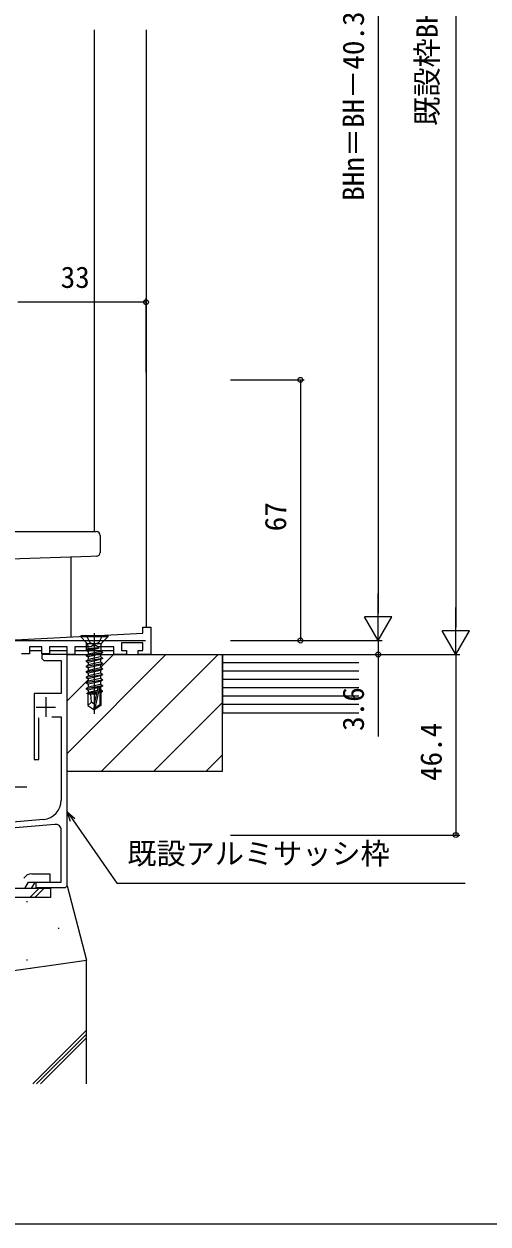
# Model space of a CAD drawing. Units: millimetres, scale not verified. Extents: x -437 to 438, y -331 to 329.
# Drawn here: x -240.6 to -121.2, y -331.3 to -22.8 of the extents above; entities that cross this region are included whole.
import ezdxf
from ezdxf.enums import TextEntityAlignment as Align

# ---------------------------------------------------------------- set-up
doc = ezdxf.new("R2010")
doc.units = ezdxf.units.MM
doc.header["$LTSCALE"] = 2
for name, color, linetype, lineweight in [('0-2_YKK_11', 7, 'Continuous', 18), ('0-4_YKK_12', 2, 'Continuous', 18), ('0-5_YKK_13', 4, 'Continuous', 18)]:
    doc.layers.add(name, color=color, linetype=linetype, lineweight=lineweight)
for name, color, linetype in [('0-7_YKK_D', 6, 'Continuous'), ('0-8_YKK_ZWAK', 7, 'Continuous'), ('0-9_YSS_K', 3, 'Continuous'), ('0-A_YSS_KE', 3, 'Continuous')]:
    doc.layers.add(name, color=color, linetype=linetype)
doc.styles.add('ＭＳ ゴシック', font='')
doc.styles.get('ＭＳ ゴシック').set_extended_font_data('MS Gothic')

msp = doc.modelspace()

# ---------------------------------------------------------------- linework, layer by layer
at = {"layer": '0-2_YKK_11', "color": 4}
for p, q in [((-235.5, -186.4), (-231, -186.4)), ((-230, -244.9), (-229.5, -244.4))]:
    msp.add_line(p, q, dxfattribs=at)
at = {"layer": '0-2_YKK_11', "color": 211}
msp.add_lwpolyline([(-246, -181.287), (-210, -179.4), (-210, -177.9), (-208, -177.9), (-208, -184.9), (-211.25, -184.9), (-211.25, -183.9), (-210, -183.9), (-210, -181.9), (-215.5, -181.9), (-215.5, -183.9), (-214.25, -183.9), (-214.25, -184.9), (-217.5, -184.9), (-217.5, -182.9), (-221.634, -182.9), (-222.067, -182.65), (-222.933, -182.65), (-223.366, -182.9), (-227.5, -182.9), (-227.5, -184.9), (-229.5, -184.9), (-229.5, -182.9), (-234, -182.9), (-234, -184.7), (-236, -184.7), (-236, -182.9), (-239.2, -182.9), (-239.2, -184.7), (-241.2, -184.7)], dxfattribs=at)
at = {"layer": '0-2_YKK_11', "color": 4}
for points in [[(-229.5, -244.4), (-229.5, -184.9), (-236, -184.9), (-236, -185.9), (-235.5, -186.4)], [(-231, -186.4), (-231, -194.9), (-238, -194.9), (-238, -211.9), (-236.8, -211.9), (-236.8, -201.194)], [(-233.4, -200.9), (-231, -200.9), (-231, -222.325)], [(-235.564, -227.306), (-248.5, -228.438), (-248.5, -223.9), (-248.75, -223.467), (-249, -223.034), (-249, -211.9), (-252, -211.9)], [(-232.631, -228.555), (-247, -229.812), (-247, -232.628)], [(-230, -244.9), (-237.5, -244.9), (-237.5, -243.4), (-231, -243.4), (-231, -230.05)]]:
    msp.add_lwpolyline(points, dxfattribs=at)
for centre, radius, start, end in [((-236, -222.325), 5, 275, 360), ((-232.5, -230.05), 1.5, 0.00001, 95.00001)]:
    msp.add_arc(centre, radius, start, end, dxfattribs=at)
at = {"layer": '0-4_YKK_12'}
for p, q in [((-222.5, -24.3), (-222.5, -153.3)), ((-209.201, -24.3), (-209.201, -177.9)), ((-228.5, -159.862), (-228.5, -180.37)), ((-334.5, -181.3), (-209.35, -181.3)), ((-235, -195.9), (-235, -200.9)), ((-237.5, -198.4), (-232.5, -198.4))]:
    msp.add_line(p, q, dxfattribs=at)
at = {"layer": '0-5_YKK_13'}
for p, q in [((-249.101, -153.3), (-223.449, -153.3)), ((-223.449, -153.3), (-222.001, -153.3)), ((-221.001, -154.3), (-221.001, -158.634)), ((-223.414, -159.684), (-246.936, -160.506)), ((-221.966, -159.634), (-223.414, -159.684)), ((-219, -180.051), (-226, -180.051)), ((-226, -180.051), (-226, -180.351)), ((-219, -180.351), (-226, -180.351)), ((-226, -180.351), (-224.473, -181.878)), ((-224.6, -181.851), (-224.6, -183.601)), ((-222.5, -179.446), (-222.5, -200.16)), ((-219, -180.351), (-220.527, -181.878)), ((-219, -180.051), (-219, -180.351)), ((-239.202, -183.897), (-236.002, -183.897)), ((-234.002, -183.897), (-229.502, -183.897)), ((-227.502, -183.897), (-217.502, -183.897)), ((-221.32, -183.174), (-224.6, -183.701)), ((-224.6, -183.701), (-224.18, -183.458)), ((-224.6, -183.701), (-224.6, -183.801)), ((-224.6, -183.801), (-224.05, -184.118)), ((-224.6, -185.101), (-220.4, -184.401)), ((-220.4, -184.501), (-224.6, -185.201)), ((-224.6, -185.101), (-224.05, -184.783)), ((-220.82, -182.171), (-224.18, -182.171)), ((-224.18, -182.585), (-224.18, -183.458)), ((-221.32, -183.174), (-224.18, -183.458)), ((-221.32, -183.234), (-224.05, -184.118)), ((-224.05, -184.118), (-224.05, -184.783)), ((-220.82, -184.158), (-224.05, -184.783)), ((-220.95, -184.818), (-224.05, -185.518)), ((-220.4, -184.501), (-220.95, -184.818)), ((-220.95, -184.818), (-220.95, -185.483)), ((-220.82, -182.585), (-220.82, -184.158)), ((-220.4, -184.401), (-220.82, -184.158)), ((-220.4, -184.401), (-220.4, -184.501)), ((-224.6, -185.101), (-224.6, -185.201)), ((-224.6, -185.201), (-224.05, -185.518)), ((-224.6, -186.501), (-220.4, -185.801)), ((-220.4, -185.901), (-224.6, -186.601)), ((-224.6, -186.501), (-224.05, -186.183)), ((-224.6, -186.501), (-224.6, -186.601)), ((-224.6, -186.601), (-224.05, -186.918)), ((-224.6, -187.901), (-220.4, -187.201)), ((-220.4, -187.301), (-224.6, -188.001)), ((-224.6, -187.901), (-224.05, -187.583)), ((-224.6, -187.901), (-224.18, -187.658)), ((-224.6, -187.901), (-224.6, -188.001)), ((-224.6, -187.901), (-224.6, -188.001)), ((-224.6, -188.001), (-224.05, -188.318)), ((-224.6, -188.001), (-224.05, -188.318)), ((-220.95, -185.483), (-224.05, -186.183)), ((-224.05, -185.518), (-224.05, -186.183)), ((-220.95, -186.218), (-224.05, -186.918)), ((-220.95, -186.883), (-224.05, -187.583)), ((-224.05, -186.918), (-224.05, -187.583)), ((-220.95, -187.618), (-224.05, -188.318)), ((-220.4, -185.801), (-220.95, -185.483)), ((-220.4, -185.901), (-220.95, -186.218)), ((-220.95, -186.218), (-220.95, -186.883)), ((-220.4, -187.201), (-220.95, -186.883)), ((-220.4, -187.301), (-220.95, -187.618)), ((-220.95, -187.618), (-220.95, -188.383)), ((-220.4, -185.801), (-220.4, -185.901)), ((-220.4, -187.201), (-220.4, -187.301)), ((-224.6, -189.301), (-220.4, -188.601)), ((-220.4, -188.701), (-224.6, -189.401)), ((-224.6, -189.301), (-224.05, -188.983)), ((-224.6, -189.301), (-224.6, -189.401)), ((-224.6, -189.401), (-224.05, -189.718)), ((-224.6, -190.701), (-220.4, -190.001)), ((-220.4, -190.101), (-224.6, -190.801)), ((-224.6, -190.701), (-224.05, -190.383)), ((-224.6, -190.701), (-224.6, -190.801)), ((-224.6, -190.801), (-224.05, -191.118)), ((-224.05, -188.318), (-224.05, -188.983)), ((-220.82, -188.358), (-224.05, -188.983)), ((-220.95, -189.683), (-224.05, -190.383)), ((-224.05, -189.718), (-224.05, -190.383)), ((-220.95, -191.083), (-224.05, -191.783)), ((-224.05, -191.118), (-224.05, -191.783)), ((-220.95, -189.018), (-220.95, -189.683)), ((-220.4, -190.001), (-220.95, -189.683)), ((-220.95, -190.418), (-220.95, -191.083)), ((-220.4, -191.401), (-220.95, -191.083)), ((-220.4, -188.601), (-220.82, -188.358)), ((-220.4, -188.601), (-220.4, -188.701)), ((-220.4, -190.001), (-220.4, -190.101)), ((-224.6, -192.101), (-220.4, -191.401)), ((-220.4, -191.501), (-224.6, -192.201)), ((-224.6, -192.101), (-224.05, -191.783)), ((-224.6, -192.101), (-224.6, -192.201)), ((-224.6, -192.201), (-224.05, -192.518)), ((-224.6, -193.601), (-220.4, -192.901)), ((-220.4, -193.001), (-224.6, -193.701)), ((-224.6, -193.601), (-224.05, -193.283)), ((-224.6, -193.601), (-224.6, -193.701)), ((-224.6, -193.701), (-224.05, -194.018)), ((-220.95, -191.818), (-224.05, -192.518)), ((-224.05, -192.518), (-224.05, -193.283)), ((-220.95, -192.583), (-224.05, -193.283)), ((-221.595, -193.464), (-224.05, -194.018)), ((-224.05, -194.018), (-224.05, -194.683)), ((-221.754, -194.165), (-224.05, -194.683)), ((-221.59, -193.444), (-222.5, -197.544)), ((-221.157, -193.341), (-222.35, -198.689)), ((-220.95, -193.318), (-221.141, -193.361)), ((-220.95, -193.983), (-221.103, -194.018)), ((-221.1, -193.499), (-221.1, -197.846)), ((-220.5, -194.243), (-221.1, -194.342)), ((-220.4, -191.501), (-220.95, -191.818)), ((-220.95, -191.818), (-220.95, -192.583)), ((-220.4, -192.901), (-220.95, -192.583)), ((-220.4, -193.001), (-220.95, -193.318)), ((-220.95, -193.318), (-220.95, -193.983)), ((-220.5, -194.243), (-220.95, -193.983)), ((-220.5, -194.243), (-220.5, -194.458)), ((-220.4, -191.401), (-220.4, -191.501)), ((-220.4, -192.901), (-220.4, -193.001)), ((-221.821, -194.46), (-224.4, -194.885)), ((-224.4, -194.885), (-224.05, -194.683)), ((-224.2, -194.98), (-224.4, -194.885)), ((-224.2, -194.98), (-224.2, -198.005)), ((-221.956, -195.051), (-224.2, -195.051)), ((-223.2, -197.151), (-224.2, -198.005)), ((-221.882, -194.727), (-223.548, -195.051)), ((-220.5, -194.458), (-221.1, -194.575)), ((-220.8, -195.051), (-221.1, -195.051)), ((-220.8, -194.632), (-220.8, -198.005)), ((-224.2, -198.005), (-222.65, -199.051)), ((-222.5, -197.544), (-222.65, -199.051)), ((-222.65, -199.051), (-222.35, -199.051)), ((-222.5, -197.544), (-222.5, -199.051)), ((-221.1, -197.846), (-222.35, -198.689)), ((-220.8, -198.005), (-222.35, -199.051)), ((-222.35, -198.689), (-222.35, -199.051)), ((-220.8, -198.005), (-221.1, -197.846)), ((-258.2, -218.9), (-239.89, -218.9)), ((-240.388, -245.053), (-239.434, -243.401)), ((-239.434, -243.401), (-233.956, -243.401)), ((-238.656, -245.053), (-237.702, -243.401)), ((-238.598, -241.253), (-233.956, -241.253)), ((-233.956, -241.252), (-233.956, -243.401)), ((-233.653, -245.052), (-282.908, -245.052)), ((-239.108, -247.352), (-236.808, -245.052)), ((-237.825, -247.352), (-235.525, -245.052)), ((-233.653, -247.352), (-233.653, -245.052)), ((-233.653, -247.352), (-282.908, -247.352))]:
    msp.add_line(p, q, dxfattribs=at)
for points in [[(-224.501, -180.051), (-223.645, -181.767), (-222.5, -182.376)], [(-220.499, -180.051), (-221.355, -181.767), (-222.5, -182.376)], [(-221.32, -183.174), (-221.32, -183.234), (-224.6, -183.801)], [(-220.4, -188.701), (-220.95, -189.018), (-224.05, -189.718)], [(-220.4, -190.101), (-220.95, -190.418), (-224.05, -191.118)], [(-222.5, -197.652), (-223.2, -197.151), (-223.4, -195.051)], [(-220.5, -194.458), (-220.95, -194.718), (-221.1, -194.752)]]:
    msp.add_lwpolyline(points, dxfattribs=at)
for centre, radius, start, end in [((-222.001, -154.3), 1, 0, 90), ((-222.001, -158.634), 1, 272, 0), ((-225.18, -182.585), 1, 0, 45), ((-219.82, -182.585), 1, 135, 180), ((-221.348, -193.499), 0.248, 0, 167.19096), ((-238.598, -243.553), 2.3, 89.99772, 149.99747)]:
    msp.add_arc(centre, radius, start, end, dxfattribs=at)
at = {"layer": '0-7_YKK_D'}
for p, q in [((-129.502, 148.397), (-129.502, -177.903)), ((-149.502, 111.7), (-149.502, -174.3)), ((-209.201, -94.3), (-242.2, -94.3)), ((-209.201, -112.3), (-209.201, -93.3)), ((-187.502, -114.3), (-168.502, -114.3)), ((-169.502, -114.3), (-169.502, -181.3)), ((-149.502, -181.3), (-149.502, -169.176)), ((-149.502, -181.3), (-153.002, -175.238)), ((-146.002, -175.238), (-153.002, -175.238)), ((-149.502, -181.3), (-146.002, -175.238)), ((-129.502, -184.903), (-129.502, -172.779)), ((-149.502, -181.3), (-149.502, -178.75)), ((-129.502, -184.903), (-133.002, -178.841)), ((-126.002, -178.841), (-133.002, -178.841)), ((-129.502, -184.903), (-126.002, -178.841)), ((-187.502, -181.3), (-168.502, -181.3)), ((-187.502, -181.3), (-148.502, -181.3)), ((-187.502, -181.3), (-148.502, -181.3)), ((-149.502, -181.3), (-149.502, -184.903)), ((-187.502, -184.903), (-148.502, -184.903)), ((-187.502, -184.903), (-128.502, -184.903)), ((-187.502, -184.903), (-128.502, -184.903)), ((-149.502, -184.903), (-149.502, -205.977)), ((-129.502, -184.903), (-129.502, -231.3)), ((-187.502, -231.3), (-128.502, -231.3))]:
    msp.add_line(p, q, dxfattribs=at)
for points in [[(-228.6, -227.818), (-229.503, -225.337), (-227.481, -227.034)], [(-229.503, -225.337), (-228.041, -227.426), (-216.675, -243.657), (-127.132, -243.657)]]:
    msp.add_lwpolyline(points, dxfattribs=at)
for centre in [(-209.201, -94.3), (-169.502, -114.3), (-169.502, -181.3), (-149.502, -184.903), (-129.502, -231.3)]:
    msp.add_circle(centre, 0.637, dxfattribs=at)
at = {"layer": '0-8_YKK_ZWAK'}
msp.add_lwpolyline([(-436.8, -331.3), (438.2, -331.3), (438.2, 293.7)], dxfattribs=at)
at = {"layer": '0-9_YSS_K'}
for p, q in [((-229.502, -210.305), (-204.101, -184.903)), ((-220.955, -188.287), (-217.571, -184.903)), ((-220.632, -214.905), (-190.63, -184.903)), ((-154.5, -187.046), (-189.503, -187.046)), ((-154.5, -189.189), (-189.503, -189.189)), ((-229.502, -196.834), (-224.055, -191.387)), ((-154.5, -191.331), (-189.503, -191.331)), ((-154.5, -193.474), (-189.503, -193.474)), ((-207.162, -214.905), (-189.503, -197.246)), ((-154.5, -195.617), (-189.503, -195.617)), ((-154.5, -197.76), (-189.503, -197.76)), ((-193.691, -214.905), (-189.503, -210.716)), ((-239.905, -248.4), (-239.655, -248.4)), ((-231.83, -255.275), (-231.58, -255.275)), ((-239.905, -263.35), (-239.655, -263.35)), ((-238.878, -265.504), (-238.831, -265.487)), ((-238.342, -295.3), (-224.502, -281.46)), ((-237.342, -295.3), (-224.502, -282.46)), ((-236.342, -295.3), (-224.502, -283.46))]:
    msp.add_line(p, q, dxfattribs=at)
at = {"layer": '0-A_YSS_KE'}
for p, q in [((-229.502, -184.903), (-189.502, -184.903)), ((-229.502, -214.903), (-229.502, -184.903)), ((-189.503, -214.905), (-189.502, -184.903)), ((-189.503, -184.903), (-189.503, -199.903)), ((-189.503, -184.903), (-154.5, -184.903)), ((-189.503, -199.903), (-154.5, -199.903)), ((-229.503, -214.905), (-189.501, -214.905)), ((-229.502, -244.403), (-224.502, -263.498)), ((-350.502, -281.194), (-224.502, -263.498)), ((-224.502, -295.3), (-224.502, -263.498))]:
    msp.add_line(p, q, dxfattribs=at)

# ---------------------------------------------------------------- texts
at = {"layer": '0-7_YKK_D', "style": 'ＭＳ ゴシック'}
for s, p in [('既設枠BH寸法', (-132.525, -48.972)), ('BHn＝BH－40.3', (-151.502, -68.246)), ('67', (-171.502, -153.212)), ('3.6', (-151.502, -204.531)), ('46.4', (-131.502, -217.413))]:
    msp.add_text(s, height=5.499, rotation=90, dxfattribs=at).set_placement(p, align=Align.BOTTOM_LEFT)
for s, p in [('33', (-231.155, -92.3)), ('既設アルミサッシ枠', (-214.016, -240.455))]:
    msp.add_text(s, height=5.499, dxfattribs=at).set_placement(p, align=Align.BOTTOM_LEFT)

doc.saveas('drawing.dxf')
